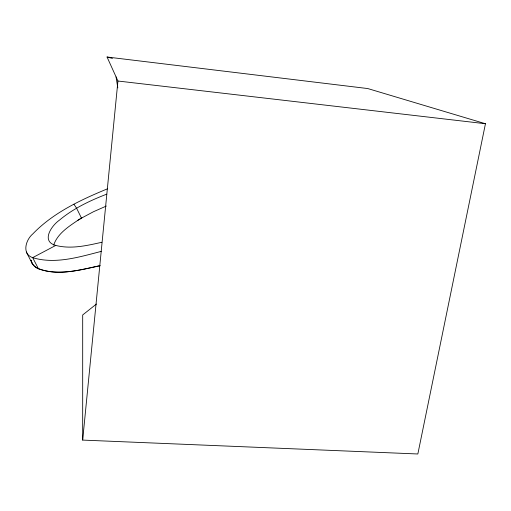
<?xml version="1.0" encoding="UTF-8"?>
<svg xmlns="http://www.w3.org/2000/svg" width="511" height="511" viewBox="0 0 511 511"><rect width="100%" height="100%" fill="white"/><g stroke="black" fill="none" stroke-linecap="round" stroke-linejoin="round"><path stroke-width="0.77" d="M82.68 440.092L117.932 81.019L107.055 57.015L367.748 88.55L485.45 123.739L417.845 453.985L82.68 440.092L82.693 314.948L96.419 304.045M53.668 245.108C57.488 233.712 68.404 226.718 77.889 220.292A42.943 9.766 -25.1 0 1 81.421 218.146L93.513 211.707L106.377 206.035M107.47 188.815C80.604 199.929 53.201 212.71 32.761 233.955C25.627 239.915 21.494 254.28 33.094 257.793C55.546 264.404 79.346 257.007 101.229 251.393M101.842 242.265C86.896 245.625 70.959 249.368 55.769 245.421L32.691 257.621L38.427 268.799C58.177 275.889 79.831 270.172 99.562 265.829M106.761 194.142C89.885 200.657 73.201 208.558 59.27 220.279C51.522 225.69 40.752 241.416 55.769 245.421M100.239 265.599C79.857 269.802 56.299 277.039 36.332 267.662C33.681 266.046 31.516 263.389 31.114 260.24M117.932 81.019L485.45 123.739M107.055 57.015L112.446 58.426M38.427 268.799C34.984 267.151 31.656 264.283 31.203 260.278M73.929 204.24L76.605 208.22L81.479 218.114L81.223 217.846M26.317 252.044L32.289 263.638M116.067 76.906L117.798 87.873M77.889 220.292A42.803 9.735 -25.1 0 1 81.875 217.878"/></g></svg>
